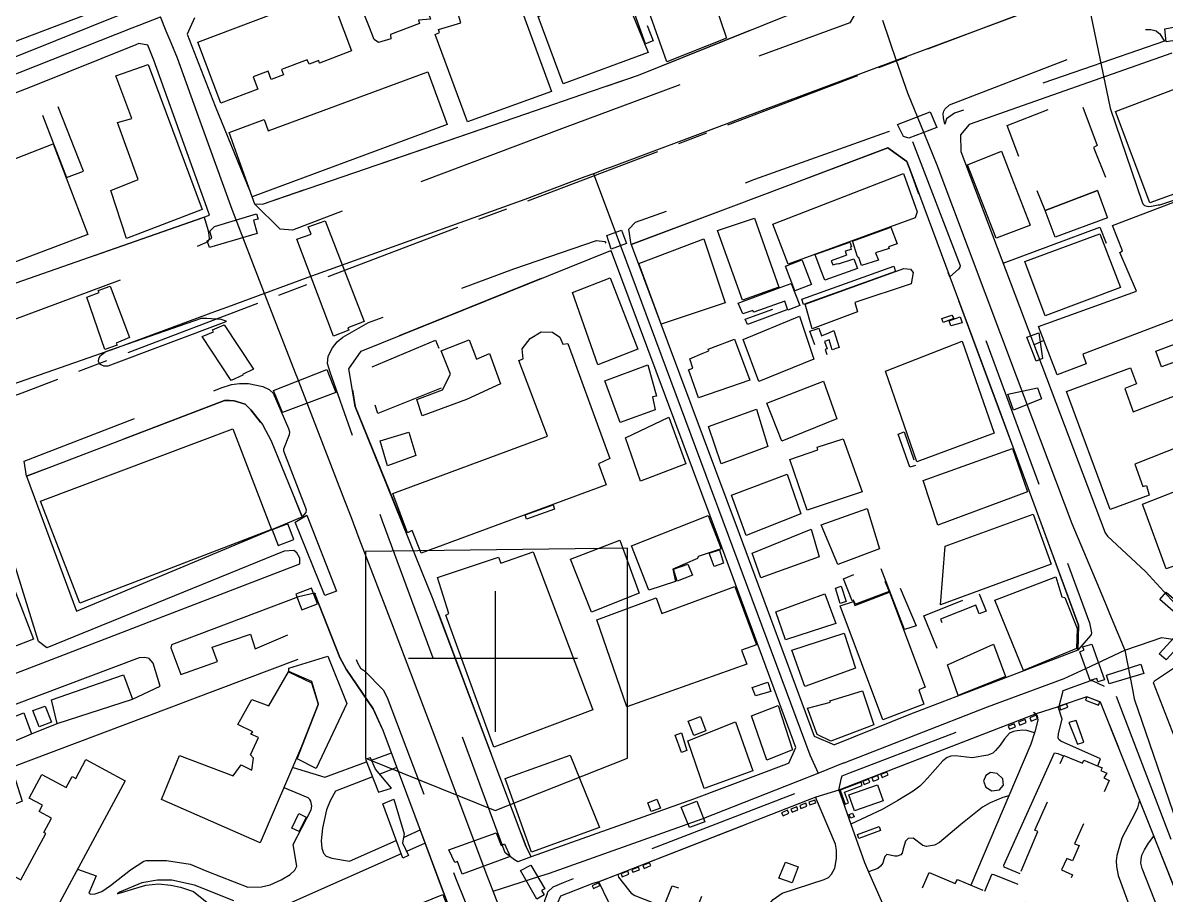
# Model space of a CAD drawing. Header units: millimetres. Extents: x 198785 to 203305, y 542885 to 545889.
# Drawn here: x 201809.7 to 202082.1, y 544746.8 to 544954.6 of the extents above; entities that cross this region are included whole.
import ezdxf

# ---------------------------------------------------------------- set-up
doc = ezdxf.new("R2010")
doc.units = ezdxf.units.MM
for name, pattern in [('FENCE_25K', [54.3, 28.7, -9.2, -16.4]), ('HIDDEN_BULD_25K', [28.8, 18.4, -10.4]), ('HIDDEN_EMD_25K', [50.97, 33.12, -5.36, 7.13, -5.36]), ('HIDDEN_IN_25K', [56.5, 36.5, -20])]:
    doc.linetypes.add(name, pattern=pattern)
for name, color, linetype in [('A0013114', 253, 'Continuous'), ('A0013117', 253, 'Continuous'), ('A0013118', 253, 'Continuous'), ('A0023214', 253, 'Continuous'), ('A0023217', 253, 'Continuous'), ('A0033324', 253, 'Continuous'), ('A0043325', 253, 'Continuous'), ('B0014111', 253, 'Continuous'), ('B0014112', 253, 'Continuous'), ('B0014113', 253, 'Continuous'), ('B0014114', 253, 'Continuous'), ('B0014115', 253, 'Continuous'), ('B0014116', 253, 'Continuous'), ('B0014118', 253, 'Continuous'), ('B0014611', 253, 'Continuous'), ('B0024120', 253, 'Continuous'), ('B0024127', 253, 'Continuous'), ('C0076117', 253, 'Continuous'), ('C0523121', 253, 'Continuous'), ('F0017111', 253, 'Continuous'), ('F0047224', 253, 'Continuous'), ('G0018117', 253, 'Continuous')]:
    doc.layers.add(name, color=color, linetype=linetype)

# ---------------------------------------------------------------- blocks, each defined once
blk = doc.blocks.new('B0014611')
at = {"layer": 'B0014611'}
blk.add_lwpolyline([(-30.95, -23.84), (0, -36.34), (31.55, -23.84), (31.55, 26.16), (-30.95, 25.41)], close=True, dxfattribs=at)
for points in [[(0, 15.91), (0, -17.6)], [(-20.65, 0), (19.64, 0)]]:
    blk.add_lwpolyline(points, dxfattribs=at)

msp = doc.modelspace()

# ---------------------------------------------------------------- linework, layer by layer
at = {"layer": 'A0013114'}
for points in [[(201850.57, 544955.78), (201848.78, 544951.91), (201855.46, 544934.79), (201863.82, 544914.36), (201864.86, 544911.5), (201866.79, 544911.43), (201929.51, 544932.94), (201945.16, 544938.31), (201956.31, 544942.13), (202006.39, 544962.32), (202006.38, 544966.49), (202005.05, 544981.92), (202004.15, 544995.02), (202004.77, 545007.79), (202001.79, 545011.64)], [(201728.13, 544864.71), (201790.19, 544886.41), (201800.04, 544889.86), (201854.14, 544908.77), (201853.47, 544910.62), (201840.89, 544945.77), (201839.4, 544949.32), (201837.3, 544949.67)], [(202083.43, 544947.4), (202035.14, 544930.43), (202033.11, 544927.94), (202033.18, 544923.99), (202067.52, 544833.12), (202068.1, 544832.32), (202077.18, 544823.91), (202084.99, 544815.33), (202092.06, 544807.01), (202105.66, 544794.21), (202114.51, 544787.91), (202122.43, 544784.52), (202127.69, 544782.97), (202132.84, 544782.05), (202136.64, 544781.67), (202138.73, 544781.64)], [(201954.6, 544901.79), (202015.79, 544924.81), (202020.31, 544921.55), (202021.21, 544919.11), (202042.15, 544862.89), (202061.2, 544811.07), (202061.04, 544805.11), (202021.15, 544789.86), (202003.05, 544782.6)], [(201992.18, 544778.23), (201991.58, 544777.99), (201969.48, 544769.66), (201930.75, 544755.93), (201929.55, 544758.29), (201907.28, 544817.65), (201903.55, 544826.86), (201896.4, 544844.54), (201888.84, 544863.23), (201887.33, 544872.16), (201890.25, 544876.38), (201949.79, 544900.4)], [(201810.55, 544846.6), (201857.67, 544864.6), (201858.9, 544864.64), (201860, 544864.56), (201862.66, 544863.78), (201864.01, 544862.43), (201866.72, 544858.94), (201868.84, 544855.06), (201876.23, 544836.94)], [(201879.16, 544818.74), (201885.2, 544803.43), (201886.67, 544800.61), (201893.12, 544791.14), (201895.46, 544786.08), (201909.43, 544748.7), (201913.77, 544737.1), (201914.09, 544736.3), (201915.71, 544732.32), (201930.91, 544694.92), (201948.66, 544648.53), (201950.88, 544641.76), (201954.59, 544625.06), (201955.4, 544621.46), (201963.8, 544598.67), (201964.71, 544596.65)], [(202123.04, 544679.07), (202119.06, 544690.15), (202115.97, 544698.77), (202117.88, 544699.54), (202094.18, 544761.79), (202092.97, 544761.59), (202079.07, 544797.35), (202079.3, 544797.83), (202083.8, 544800.87), (202084.74, 544800.55), (202108.51, 544777.71), (202115.82, 544773.29), (202122.6, 544771.64), (202136.03, 544768.45), (202139.35, 544768.34), (202141.76, 544768.25), (202143.85, 544768.47), (202149.06, 544769.03), (202149.84, 544770.83), (202160.14, 544771.92), (202168.49, 544771.75), (202174.69, 544770.51), (202179.38, 544768.2)], [(202087.39, 544740.14), (202066.44, 544792.74), (202063.18, 544794.06), (202056.62, 544791.8), (202056.37, 544791.66), (202051.14, 544789.99), (202007.77, 544773.2), (202004.11, 544771.79), (201998.59, 544770.09), (201996.57, 544769.3), (201951.46, 544751.67), (201946.89, 544749.92), (201945.44, 544749.58), (201937.77, 544746.54), (201936.33, 544743.35), (201941.62, 544729.58), (201944.51, 544722.1), (201947, 544715.39), (201949.79, 544708.34), (201950.09, 544708.39), (201960.22, 544682.88), (201965.13, 544669.12), (201973.51, 544646.72), (201975.21, 544645.67)]]:
    msp.add_lwpolyline(points, dxfattribs=at)
at = {"layer": 'A0013117'}
for points in [[(201711.43, 544910.72), (201710.83, 544910.94), (201702.87, 544937.47), (201697.32, 544958.3), (201697.72, 544959.84), (201700.41, 544961.61), (201701.46, 544961.91), (201801.39, 544991.38), (201808.33, 544992.21), (201814.51, 544990.75), (201819.34, 544988.16), (201823.6, 544984.13), (201828.58, 544975.19), (201834.72, 544960.51), (201834.35, 544957.2), (201834.18, 544957.04), (201833.66, 544956.84), (201809.37, 544947.07), (201760.35, 544927.98), (201723.08, 544914.6), (201714.82, 544911.8), (201712.4, 544910.99), (201711.43, 544910.72)], [(201837.3, 544949.67), (201836.58, 544949.39), (201812.31, 544939.64), (201763.16, 544920.48), (201725.71, 544907.05), (201717.38, 544904.23), (201715.51, 544903.6), (201714.85, 544902.85), (201715.74, 544898.59), (201728.13, 544864.71)], [(201992.18, 544778.23), (201993.84, 544781.99), (201975.61, 544831.23), (201949.89, 544900.11), (201949.79, 544900.4)], [(201954.6, 544901.79), (201980.3, 544832.98), (201998.18, 544784.67), (202003.05, 544782.6)]]:
    msp.add_lwpolyline(points, dxfattribs=at)
at = {"layer": 'A0013118'}
for points in [[(201810.55, 544846.6), (201822.4, 544814.47), (201876.23, 544836.94)], [(201736.38, 544825.31), (201743.01, 544808.16), (201751.99, 544780.18), (201752.79, 544779.78), (201753.67, 544779.81), (201787.1, 544791.61), (201834.42, 544809.84), (201842.19, 544812.83), (201875.65, 544825.72), (201875.64, 544827.04), (201874.94, 544828.35), (201874.22, 544828.92), (201871.94, 544828.75), (201815.36, 544805.7), (201813.41, 544807.18), (201802.05, 544843.6)], [(201875.17, 544802.92), (201850.11, 544793.47), (201845.05, 544791.57), (201810.89, 544778.69), (201806.93, 544777.18), (201809.46, 544769.17), (201808.36, 544768.72), (201766.01, 544754.77), (201764.34, 544753.95), (201759.72, 544754.04), (201759.19, 544754.24), (201754.18, 544752.72), (201752.77, 544756.82), (201749.03, 544767.59), (201748.72, 544768.93), (201747.97, 544769.59), (201743.74, 544780.02), (201733.06, 544819.66), (201731.1, 544823.8)], [(201879.16, 544818.74), (201875.33, 544817.86), (201845.06, 544806.42), (201844.91, 544805.72), (201847.28, 544799.32), (201856.01, 544802.45), (201855.74, 544803.24), (201854.79, 544805.84), (201863.91, 544808.97), (201864.99, 544805.47), (201872.83, 544808.8)], [(201838.74, 544803.39), (201837.37, 544803.34), (201765.82, 544776.38), (201757.61, 544773.23), (201759.98, 544766.72), (201760.58, 544766.62), (201761.08, 544766.95), (201780.04, 544772.35), (201788.65, 544775.47), (201811.74, 544785.24), (201817.82, 544787.64), (201835.81, 544793.48), (201842.39, 544796.57), (201840.73, 544802.04), (201839.79, 544803.15), (201838.74, 544803.39)], [(201817.82, 544787.64), (201816.52, 544793.29), (201833.66, 544799.27), (201835.81, 544793.48)], [(202065.77, 544777.55), (202066.4, 544779.26), (202056.96, 544783.44), (202056.53, 544783.86), (202056.33, 544784.24), (202056.39, 544785.29), (202057.32, 544788.71), (202056.37, 544791.66)], [(201788.65, 544775.47), (201786.96, 544781.08), (201809.88, 544790.22), (201811.74, 544785.24)], [(202051.14, 544789.99), (202051.36, 544789.46), (202051.49, 544788.52), (202050.86, 544785.91), (202050.7, 544785.43)], [(202050.7, 544785.43), (202048.91, 544786.04), (202047.89, 544786.09), (202046.54, 544785.94), (202045.72, 544785.8), (202044.71, 544785.33), (202043.54, 544784.04), (202042.52, 544782.53), (202041.39, 544781.21), (202040.76, 544780.62), (202039.59, 544780.15), (202035.84, 544779.53), (202031.81, 544780), (202030.78, 544779.91), (202029.89, 544779.58), (202028.86, 544778.81), (202025.19, 544774.67), (202024.15, 544773.55), (202023.36, 544772.73), (202021.81, 544771.54), (202018.11, 544769.3), (202014.41, 544767.2), (202006.94, 544763.71)], [(202050.7, 544785.43), (202049.81, 544782.71), (202044.56, 544770.4)], [(201892.76, 544778.95), (201897.49, 544780.66)], [(202047.26, 544751.85), (202043.44, 544753.46), (202043.4, 544753.93), (202055.5, 544780.7), (202056.23, 544780.54), (202057.64, 544780)], [(201874.04, 544777.19), (201881.6, 544774.89), (201891.56, 544778.51)], [(201898.79, 544777.18), (201894.68, 544775.59)], [(201892.96, 544774.93), (201884.13, 544771.51), (201882.87, 544769.21), (201882.02, 544767.13), (201881.08, 544762.71), (201880.76, 544759.7), (201880.88, 544757.95), (201881.27, 544756.74), (201881.93, 544756.03), (201883.3, 544755.55), (201887.51, 544754.85), (201898.64, 544759.78)], [(201822.7, 544752.98), (201827.12, 544751.4), (201825.37, 544747.25), (201825.82, 544747.03), (201826.87, 544747.05), (201828.47, 544747.62), (201830.55, 544749.05), (201835.28, 544752.8), (201838.51, 544754.88), (201839.07, 544755.03), (201843.88, 544755.06), (201849.53, 544754.19), (201853.48, 544752.52), (201863.23, 544748.67), (201866.52, 544748.79), (201868.56, 544749.23), (201871.2, 544750.42), (201873.38, 544751.66), (201874.49, 544752.74), (201874.91, 544753.68), (201874.08, 544758.85), (201878.37, 544767.07), (201878.5, 544768.01), (201878.28, 544769.17), (201878.06, 544769.59), (201877.67, 544769.96), (201871.94, 544772.36)], [(202004.11, 544771.79), (202004.48, 544770.7), (202006.94, 544763.71)], [(201951.46, 544751.67), (201951.61, 544751.07), (201953.95, 544748.06), (201954.63, 544747.23), (201955.44, 544746.72), (201982.36, 544736.14), (201983.08, 544736.33), (201983.58, 544736.75), (201984.17, 544738.05), (201987.9, 544745.07), (201988.47, 544745.76), (201990.57, 544747.24), (202000.6, 544750.53), (202001.58, 544751.01), (202002.3, 544751.74), (202003.09, 544753.19), (202003.51, 544755.5), (202003.53, 544757.47), (202003.28, 544758.88), (201998.78, 544769.56), (201998.59, 544770.09)], [(202044.56, 544770.4), (202035.5, 544749.17)], [(202075.69, 544769.5), (202075.24, 544767.54), (202074.66, 544766.37), (202071.51, 544760.32), (202070.35, 544756.18), (202070.16, 544754.91), (202070.25, 544753.6), (202070.67, 544751.43), (202075.84, 544737.42), (202074.87, 544735.09)], [(202006.94, 544763.71), (202010.17, 544754.55), (202011.17, 544752.3)], [(201900.33, 544760.53), (201904.34, 544762.31)], [(202082.25, 544738.19), (202076.33, 544753.16), (202076.06, 544754.37), (202076.09, 544755.25), (202076.26, 544756.27), (202076.93, 544757.6), (202077.86, 544759.19), (202079.14, 544760.86)], [(201905.51, 544759.18), (201901.07, 544757.21)], [(201899.78, 544756.64), (201872.93, 544744.74)], [(201859.91, 544745.45), (201850.54, 544749.13), (201845.16, 544750.35), (201841.74, 544750.35), (201838.02, 544749.71), (201832.69, 544747.52), (201832.2, 544747.09), (201832.37, 544747.13), (201838.96, 544749.18), (201841.97, 544749.44), (201844.95, 544749.18), (201847.23, 544748.64), (201850.3, 544747.68), (201853.57, 544745.03)], [(201959.98, 544738.66), (201950.81, 544743.58), (201950.11, 544744.18), (201949.16, 544745.16), (201946.89, 544749.92)], [(202011.17, 544752.3), (202015.67, 544742.11)], [(202038.87, 544747.75), (202040.55, 544751.7), (202040.65, 544751.81), (202041.01, 544751.69), (202046.75, 544749.41)], [(201899.55, 544742.76), (201909.72, 544746.96), (201913.8, 544736.48)]]:
    msp.add_lwpolyline(points, dxfattribs=at)
at = {"layer": 'A0023214'}
for points in [[(202166.13, 545001.43), (202141.59, 544992.08), (202137.6, 544990.56), (202117.05, 544982.72), (202115.82, 544982.25), (202095.24, 544974.41), (202091.4, 544972.94), (202091.22, 544972.87), (202089.43, 544972.19), (202079.47, 544968.51), (202054.99, 544959.45), (202023.91, 544947.94), (202017.78, 544945.68)], [(201867.25, 544890.13), (201859.5, 544910.14), (201851.87, 544931.23), (201846.47, 544946.17), (201844.97, 544949.83), (201843.81, 544952.67), (201842.42, 544956.07)], [(202014.5, 544955.24), (202017.78, 544945.68)], [(202017.78, 544945.68), (202011.17, 544943.23), (201980.5, 544931.74), (201977.42, 544930.59), (201949.83, 544920.25), (201948.64, 544919.8), (201945.65, 544918.68), (201943.6, 544917.91), (201939.77, 544916.47), (201929.29, 544912.54), (201908.69, 544905.14), (201877.55, 544893.94), (201867.25, 544890.13)], [(202017.78, 544945.68), (202020.45, 544937.92), (202024.36, 544928.42), (202027.47, 544920.83), (202046.37, 544870.55), (202059.63, 544835.29), (202065.83, 544820.61), (202067.56, 544816.44), (202067.64, 544816.25), (202068.61, 544813.92), (202072.24, 544805.17)], [(201867.25, 544890.13), (201858.38, 544886.86), (201855.96, 544885.97), (201831.74, 544877.01), (201805.4, 544867.82)], [(201921.68, 544747.69), (201920.07, 544751.98), (201919.96, 544752.27), (201907.29, 544786.08), (201897.54, 544811.59), (201893.04, 544823.36), (201889.83, 544831.75), (201887.85, 544836.94), (201886.37, 544840.76), (201874.98, 544870.18), (201874.75, 544870.78), (201867.25, 544890.13)], [(202072.24, 544805.17), (202078.53, 544807.29), (202081.05, 544808.15), (202083.63, 544807.79)], [(201921.68, 544747.69), (201932.82, 544751.26), (201935.16, 544752.01), (201971.5, 544764.95), (201994.28, 544773.95), (201999.13, 544775.86), (202005.22, 544778.27), (202005.34, 544778.32), (202039.54, 544791.61), (202057.77, 544798.37), (202062.93, 544800.79), (202072.24, 544805.17)], [(202072.24, 544805.17), (202074.04, 544795.75), (202074.46, 544793.56), (202084.52, 544764.2)], [(202012.69, 544504.39), (201997.55, 544547.07), (201985.44, 544581.44), (201984.82, 544583.09), (201981.78, 544591.15), (201978.19, 544600.67), (201971.77, 544617.71), (201969.81, 544622.8), (201967.5, 544628.78), (201965.85, 544633.06), (201965.19, 544634.77), (201961.84, 544643.52), (201950.62, 544672.85), (201933.77, 544717.79), (201924.85, 544739.71), (201921.68, 544747.69)]]:
    msp.add_lwpolyline(points, dxfattribs=at)
at = {"layer": 'A0023217'}
for points in [[(201709.84, 544905.8), (201712.85, 544906.87), (201763.16, 544924.78), (201774.6, 544929.3), (201835.71, 544953.42), (201837.41, 544954.09), (201842.42, 544956.07)], [(201945.65, 544918.68), (201952.2, 544901.1), (201974.68, 544840.66), (201975.39, 544838.75), (201997.16, 544780.23), (201999.13, 544775.86)]]:
    msp.add_lwpolyline(points, dxfattribs=at)
at = {"layer": 'A0033324', "linetype": 'HIDDEN_IN_25K', "flags": 128}
for points in [[(201938.64, 544929.57), (201873.87, 544905.26), (201870.97, 544905.46), (201864.86, 544911.5), (201866.79, 544911.43), (201929.51, 544932.94), (201945.16, 544938.31), (201956.31, 544942.13), (202006.39, 544962.32), (202007.77, 544956.37), (202006.72, 544954.63), (201955.31, 544935.83), (201938.64, 544929.57)], [(202029.77, 544931.74), (202029.32, 544930.51), (202029.02, 544931.97), (202028.93, 544932.94), (202029.07, 544933.58), (202029.35, 544934.04), (202030.42, 544935.05), (202077.05, 544953.04), (202078.45, 544953.07), (202079.69, 544952.7), (202080.36, 544952.2), (202080.48, 544952.11), (202081.7, 544950.29), (202062.41, 544943.55), (202031.64, 544933.08), (202031.61, 544933.07), (202029.77, 544931.74)], [(202021.64, 544926.36), (202033, 544896.83), (202032.92, 544896.43), (202032.61, 544895.94), (202030.54, 544894.07), (202021.21, 544919.11), (202020.31, 544921.55), (202015.79, 544924.81), (201954.6, 544901.79), (201954.08, 544905.47), (201955.63, 544907.15), (201984.07, 544917.34), (202014.31, 544928.17), (202016.16, 544928.81), (202017.89, 544929), (202021.64, 544926.36)], [(201733.94, 544860.29), (201732.51, 544860.17), (201731.8, 544860.25), (201730.62, 544860.5), (201729.51, 544861.03), (201728.13, 544864.71), (201822.64, 544897.76), (201852.82, 544908.31), (201853.72, 544905.36), (201853.83, 544905), (201853.99, 544904.1), (201854.04, 544903.12), (201853.77, 544902.47), (201833.62, 544893.59), (201793.49, 544878.73), (201784.41, 544875.37), (201733.94, 544860.29)], [(201930.75, 544755.93), (201927.58, 544754.73), (201926.8, 544755.15), (201924.57, 544756.86), (201895.35, 544835.92), (201891.15, 544847.88), (201882.88, 544871.42), (201882.21, 544873.49), (201882.37, 544875.22), (201883.44, 544877.22), (201884.52, 544878.59), (201885.86, 544879.7), (201892.04, 544883.24), (201926.61, 544895.98), (201946.35, 544902.8), (201948.3, 544902.54), (201949.79, 544900.4), (201890.25, 544876.38), (201887.33, 544872.16), (201888.84, 544863.23), (201907.28, 544817.65), (201929.55, 544758.29), (201930.75, 544755.93)], [(202064.06, 544808.63), (202061.04, 544805.11), (202061.2, 544811.07), (202042.15, 544862.89), (202031.53, 544891.4), (202033.17, 544892.09), (202034.18, 544891.98), (202034.53, 544891.44), (202063.82, 544811.64), (202064.27, 544809.27), (202064.19, 544808.89), (202064.06, 544808.63)], [(201869.29, 544866.36), (201872.99, 544857.93), (201873.23, 544857.19), (201873.1, 544856.42), (201871.77, 544853.07), (201871.76, 544852.62), (201876.99, 544839.05), (201877.15, 544838.56), (201877.11, 544837.95), (201876.23, 544836.94), (201868.84, 544855.06), (201866.72, 544858.94), (201864.01, 544862.43), (201862.66, 544863.78), (201860, 544864.56), (201858.9, 544864.64), (201857.67, 544864.6), (201810.55, 544846.6), (201809.97, 544850.15), (201845.58, 544864), (201853.41, 544866.25), (201856.9, 544867.67), (201859.4, 544868.45), (201861.26, 544868.69), (201863.4, 544868.67), (201866.85, 544867.94), (201868.31, 544867.27), (201869.29, 544866.36)], [(201916.82, 544737.32), (201914.09, 544736.3), (201913.77, 544737.1), (201909.43, 544748.7), (201895.46, 544786.08), (201893.12, 544791.14), (201886.67, 544800.61), (201885.2, 544803.43), (201879.16, 544818.74), (201882.96, 544817.57), (201883.43, 544817.42), (201884.34, 544816.78), (201884.83, 544816.21), (201885.65, 544813.7), (201888.7, 544804.22), (201889.38, 544802.13), (201890.1, 544800.83), (201891.04, 544800.2), (201895.51, 544795.73), (201896.47, 544793.89), (201902.05, 544779.16), (201912.92, 544750.49), (201917.66, 544738.85), (201917.19, 544737.83), (201916.82, 544737.32)], [(202070.15, 544794.21), (202090.7, 544740.4), (202090.87, 544739.56), (202090.85, 544738.48), (202090.58, 544737.63), (202089.83, 544736.15), (202089, 544735.46), (202087.39, 544740.14), (202066.44, 544792.74), (202063.18, 544794.06), (202056.62, 544791.8), (202057.42, 544795.15), (202057.57, 544795.5), (202064.15, 544797.9), (202064.19, 544797.9), (202064.45, 544797.91), (202069.67, 544795.46), (202070.15, 544794.21)], [(202007.77, 544773.2), (202004.11, 544771.79), (202004.72, 544774.71), (202004.87, 544775.19), (202006.46, 544775.8), (202048.01, 544791.74), (202048.23, 544791.8), (202048.6, 544791.65), (202051.12, 544789.98), (202007.77, 544773.2)], [(201944.47, 544722.21), (201943.09, 544722.07), (201942, 544722.32), (201941.53, 544722.63), (201934.15, 544742.11), (201934.07, 544742.63), (201934, 544743.03), (201933.84, 544744.44), (201933.99, 544745.51), (201934.63, 544747.18), (201934.76, 544747.53), (201935.99, 544748.72), (201938.51, 544749.81), (201957.1, 544756.91), (201994.15, 544771.2), (201994.69, 544771.44), (201995.08, 544771.41), (201996.57, 544769.3), (201951.46, 544751.67), (201946.89, 544749.92), (201945.44, 544749.58), (201937.77, 544746.54), (201936.33, 544743.35), (201941.62, 544729.58), (201944.47, 544722.21)]]:
    msp.add_lwpolyline(points, dxfattribs=at)
at = {"layer": 'A0043325'}
for points in [[(202088.45, 544951.08), (202082.11, 544950.13), (202081.74, 544953.22), (202088.1, 544954.38), (202088.45, 544951.08)], [(202027.42, 544929.72), (202020.76, 544927.13), (202019.47, 544927.57), (202018.03, 544930.39), (202025.88, 544933.39), (202027.42, 544929.72)], [(201865.46, 544904.44), (201854.15, 544901.1), (201853.58, 544902.72), (201854.71, 544903.29), (201854.22, 544904.98), (201855.35, 544906.11), (201865.33, 544909.13), (201865.69, 544907.83), (201864.61, 544907.6), (201865.46, 544904.44)], [(201887.33, 544881.38), (201883.64, 544879.98), (201874.9, 544903.11), (201878.33, 544904.3), (201877.63, 544906.04), (201881.67, 544907.43), (201890.97, 544883.48), (201887.1, 544881.98), (201887.33, 544881.38)], [(201953.49, 544902.08), (201949.87, 544900.72), (201948.8, 544903.97), (201952.32, 544905.25), (201953.49, 544902.08)], [(201832.09, 544877.84), (201829.2, 544876.81), (201824.89, 544889.29), (201827.82, 544890.41), (201827.64, 544890.83), (201830.45, 544891.86), (201835.03, 544879.63), (201831.9, 544878.3), (201832.09, 544877.84)], [(201862.09, 544870.68), (201859.26, 544869.39), (201852.35, 544879.86), (201855.08, 544881.02), (201854.82, 544881.46), (201857.64, 544882.64), (201864.64, 544872.07), (201861.99, 544870.87), (201862.09, 544870.68)], [(202052.63, 544874.68), (202051.14, 544873.98), (202048.9, 544879.71), (202051.7, 544880.79), (202052.63, 544874.68)], [(201884.23, 544866.58), (201871.52, 544861.75), (201869.34, 544866.98), (201882.09, 544872.02), (201884.23, 544866.58)], [(202052.36, 544865.04), (202045.67, 544862.34), (202044.35, 544866.15), (202051.39, 544867.63), (202052.36, 544865.04)], [(201884.38, 544819.19), (201881.59, 544818.15), (201874.58, 544835.63), (201877.34, 544837.31), (201884.38, 544819.19)], [(202088.45, 544813.45), (202087.02, 544811.56), (202080.56, 544817.19), (202082.1, 544818.93), (202088.45, 544813.45)], [(202088.4, 544809.75), (202082.05, 544802.83), (202080.37, 544804.24), (202086.76, 544811.19), (202088.4, 544809.75)], [(202064.35, 544806.56), (202067.4, 544798.08), (202065.79, 544797.6), (202065.52, 544798.43), (202063.97, 544797.92), (202061.52, 544804.77), (202062.57, 544805.19), (202062.18, 544805.92), (202064.35, 544806.56)], [(202076.74, 544799.57), (202068.51, 544797.12), (202067.85, 544799.18), (202076.01, 544801.79), (202076.74, 544799.57)], [(201972.19, 544764.25), (201968.46, 544762.89), (201966.54, 544767.77), (201970.27, 544769.18), (201972.19, 544764.25)], [(201922.46, 544761.62), (201923.59, 544758.63), (201924.38, 544758.99), (201925.74, 544756), (201914.3, 544751.8), (201913.2, 544754.77), (201912.58, 544754.54), (201911.17, 544757.57), (201922.46, 544761.62)], [(201933.9, 544746.81), (201932.09, 544745.79), (201928.24, 544752.61), (201930.73, 544753.95), (201934.01, 544748.26), (201933.21, 544747.91), (201933.9, 544746.81)]]:
    msp.add_lwpolyline(points, dxfattribs=at)
at = {"layer": 'B0014111'}
for points in [[(201830.95, 544958.92), (201793.34, 544944.73), (201789.17, 544956.01), (201826.88, 544970.15), (201830.95, 544958.92)], [(201897.33, 544950.84), (201894.42, 544949.94), (201893.35, 544950.69), (201892.07, 544953.94), (201889.74, 544959.88), (201894.32, 544961.42), (201892.69, 544966.06), (201901.8, 544969.65), (201906.77, 544955.5), (201903.94, 544955.3), (201904.19, 544954.49), (201897.24, 544951.82), (201897.33, 544950.84)], [(201935.61, 544938.24), (201915.58, 544931.05), (201907.89, 544951.87), (201908.94, 544952.36), (201908.72, 544953.01), (201914, 544954.62), (201912.07, 544960.95), (201925.55, 544965.81), (201935.61, 544938.24)], [(201958.62, 544947.52), (201938.37, 544940.11), (201932.42, 544956.12), (201952.07, 544963.74), (201958.62, 544947.52)], [(201977.32, 544951), (201963.09, 544945.33), (201958.53, 544958.32), (201972.85, 544964.13), (201977.32, 544951)], [(201887.95, 544947.93), (201880.37, 544945.05), (201880.15, 544945.62), (201877.84, 544944.74), (201877.43, 544945.82), (201871.26, 544943.48), (201871.73, 544942.23), (201868.86, 544941.14), (201868.11, 544943.12), (201864.5, 544941.75), (201865.61, 544938.83), (201856.81, 544935.49), (201851.31, 544949.99), (201882.69, 544961.9), (201887.95, 544947.93)], [(201852.36, 544910.13), (201834.33, 544903.23), (201830.6, 544914.69), (201837.17, 544917.29), (201832.23, 544930.85), (201835.6, 544931.82), (201831.82, 544941.98), (201839.49, 544944.71), (201852.36, 544910.13)], [(201910.79, 544930.37), (201864.33, 544913.14), (201858.81, 544928.46), (201867.13, 544931.56), (201868.13, 544928.87), (201906.12, 544942.95), (201910.79, 544930.37)], [(202093.56, 544917.29), (202078.2, 544911.73), (202070.03, 544933.49), (202085.88, 544939.52), (202093.56, 544917.29)], [(201825.11, 544904.23), (201806.89, 544897.29), (201805.98, 544899.26), (201792.76, 544895.17), (201786.97, 544910.7), (201792.23, 544912.65), (201790.97, 544915.72), (201816.89, 544925.81), (201825.11, 544904.23)], [(202049.32, 544906.26), (202041.57, 544903.35), (202034.7, 544920.81), (202042.85, 544924.08), (202045.26, 544917.85), (202049.69, 544906.4), (202049.32, 544906.26)], [(202022.23, 544908.18), (201991.99, 544897.09), (201988.35, 544906.64), (202019.48, 544918.73), (202022.78, 544909.61), (202022.23, 544908.18)], [(202053.23, 544909.9), (202065.7, 544914.64), (202065.87, 544914.19), (202068.05, 544908.35), (202068.1, 544908.2), (202055.64, 544903.59), (202053.23, 544909.9)], [(202085.42, 544903.96), (202086.25, 544901.75), (202089.09, 544902.2), (202089.58, 544903.45), (202092.16, 544903.49), (202092.4, 544904.35), (202095.19, 544905.29), (202101.02, 544890.49), (202062.22, 544875.66), (202063.03, 544873.36), (202056.1, 544870.74), (202051.63, 544882.3), (202074.97, 544890.69), (202071.07, 544899.91), (202071.66, 544900.27), (202069.25, 544906.3), (202083.93, 544911.88), (202086.78, 544904.3), (202085.42, 544903.96)], [(201989.79, 544891.65), (201981.13, 544888.53), (201975.21, 544905.17), (201984.01, 544908.05), (201989.79, 544891.65)], [(202013.5, 544898.04), (202009.52, 544896.79), (202008.83, 544898.69), (202008.58, 544898.77), (202008.47, 544899.11), (202007.41, 544902.44), (202007.36, 544902.6), (202015.18, 544905.45), (202015.43, 544905.54), (202016.44, 544905.9), (202018.02, 544901.97), (202015.92, 544901.29), (202016.05, 544900.86), (202012.85, 544899.84), (202013.5, 544898.04)], [(201976.98, 544887.91), (201961.71, 544882.83), (201956.46, 544897.3), (201971.93, 544903.17), (201976.98, 544887.91)], [(202071.22, 544891.55), (202053.27, 544884.85), (202048.38, 544897.79), (202066.28, 544904.33), (202071.22, 544891.55)], [(202002.33, 544897.77), (202002.63, 544896.96), (202003.54, 544897.18), (202003.98, 544897.29), (202004, 544897.18), (202007.43, 544898.35), (202007.64, 544898.42), (202008.54, 544896.08), (202000.78, 544893.31), (201999.9, 544895.57), (201998.57, 544898.98), (201998.4, 544899.41), (202006.68, 544902.39), (202007.11, 544901.37), (202006.87, 544901.27), (202007.05, 544900.64), (202005.57, 544900.2), (202005.92, 544899.24), (202005.5, 544899.09), (202002.28, 544897.91), (202002.33, 544897.77)], [(201997.54, 544892.26), (201993.62, 544890.74), (201991.35, 544896.61), (201995.27, 544898.13), (201995.39, 544897.83), (201997.47, 544892.43), (201997.54, 544892.26)], [(202017.62, 544895.38), (201995.69, 544887.5), (201995.24, 544888.77), (202017.16, 544896.66), (202017.62, 544895.38)], [(202017.62, 544895.38), (202019.57, 544896.09), (202021.17, 544895.9), (202021.76, 544895.15), (202021.29, 544892.41), (202007.93, 544887.99), (202008.56, 544885.8), (201997.71, 544881.75), (201996.07, 544887.56), (202017.62, 544895.38)], [(201956.15, 544876.87), (201946.62, 544873.1), (201940.63, 544890.4), (201949.62, 544893.88), (201956.15, 544876.87)], [(201992.72, 544892.54), (201994.78, 544887.28), (201991.96, 544886.18), (201991.21, 544888.28), (201983.81, 544885.65), (201983.67, 544885.94), (201983.6, 544886.1), (201981.17, 544885.26), (201980.08, 544887.8), (201990.12, 544891.57), (201992.72, 544892.54)], [(201937.61, 544879.76), (201938.31, 544878.06), (201939.49, 544878.19), (201949.48, 544850.82), (201946.78, 544849.55), (201948.67, 544844.54), (201904.57, 544828.25), (201902.44, 544833.67), (201901.27, 544833.12), (201897.8, 544842.47), (201934.67, 544856.15), (201927.8, 544874.14), (201928.87, 544874.58), (201928.6, 544876.91), (201930.5, 544879.39), (201933.12, 544880.96), (201935.87, 544880.91), (201937.61, 544879.76)], [(202094.87, 544882.15), (202105.52, 544854.59), (202096.04, 544851.1), (202095.23, 544853.17), (202095.87, 544853.35), (202094.1, 544857.17), (202074.62, 544849.45), (202076.53, 544844.11), (202077.39, 544844.4), (202078.01, 544842.09), (202068.77, 544838.67), (202058.33, 544866.81), (202073.6, 544872.45), (202075.04, 544868.64), (202072.26, 544867.52), (202074.24, 544861.9), (202086.75, 544866.82), (202085.26, 544870.51), (202085.08, 544870.43), (202083.81, 544873.68), (202080.99, 544872.68), (202079.58, 544876.39), (202094.87, 544882.15)], [(201916, 544879.12), (201917.73, 544874.5), (201920.88, 544875.86), (201923.49, 544868.57), (201915.33, 544864.9), (201904.78, 544861), (201903.51, 544864.9), (201909.63, 544867.15), (201911.55, 544870.93), (201909.29, 544876.49), (201916, 544879.12)], [(201982.88, 544869.48), (201970.66, 544865.31), (201968.57, 544871.13), (201968.29, 544871.91), (201969.32, 544872.35), (201968.6, 544874.6), (201971.54, 544875.83), (201973.1, 544876.48), (201972.91, 544876.83), (201979.23, 544879.28), (201982.88, 544869.48)], [(202041.12, 544856.84), (202022.66, 544850.04), (202015.21, 544871.59), (202033.43, 544878.78), (202041.12, 544856.84)], [(201960.31, 544862.39), (201951.98, 544859.37), (201948.3, 544869.3), (201958.58, 544873.14), (201960.6, 544865.67), (201959.66, 544865.53), (201960.31, 544862.39)], [(201868.87, 544833.92), (201823.24, 544816.33), (201813.9, 544840.62), (201859.67, 544857.91), (201868.87, 544833.92)], [(201903.32, 544851.53), (201896.54, 544849.09), (201894.79, 544855), (201901.59, 544857.07), (201903.32, 544851.53)], [(202119.35, 544838.36), (202111.04, 544835.41), (202110.81, 544835.89), (202089.72, 544827.87), (202089.86, 544827.33), (202082.05, 544824.56), (202076.41, 544839.91), (202090.81, 544845.55), (202090.49, 544846.94), (202112.47, 544855.29), (202119.35, 544838.36)], [(202049, 544842.86), (202027.67, 544834.96), (202024.17, 544845.59), (202045.43, 544853.16), (202049, 544842.86)], [(201812.21, 544807.77), (201760.24, 544787.68), (201757.78, 544794.06), (201750.81, 544791.36), (201740.58, 544817.83), (201799.52, 544840.61), (201812.21, 544807.77)], [(201965.14, 544821.48), (201958.83, 544819.44), (201954.69, 544830.03), (201972.92, 544837.2), (201976.03, 544829.31), (201970.56, 544827.45), (201970.4, 544826.95), (201964.53, 544824.48), (201965.14, 544821.48)], [(202054.68, 544825.6), (202028.32, 544815.93), (202029.42, 544829.92), (202050.39, 544837.55), (202054.68, 544825.6)], [(201931.23, 544828.58), (201945.47, 544790.96), (201921.84, 544782.06), (201910.46, 544813.49), (201911.15, 544813.85), (201908.45, 544822.44), (201922.95, 544827.33), (201923.54, 544825.88), (201931.23, 544828.58)], [(202060.68, 544805.52), (202048.08, 544800.33), (202041.28, 544817.04), (202055.76, 544822.59), (202057.24, 544817.83), (202057.95, 544817.69), (202060.83, 544810.3), (202060.68, 544805.52)], [(201979.34, 544820.28), (201984.43, 544806.41), (201980.92, 544805.12), (201982.14, 544801.8), (201953.57, 544791.67), (201946.38, 544812.39), (201960.54, 544817.58), (201961.9, 544813.88), (201979.34, 544820.28)], [(202003.4, 544811.49), (201991.41, 544807.63), (201989.04, 544814.25), (202000.72, 544818.6), (202003.4, 544811.49)], [(202016.19, 544818.93), (202024.65, 544796.33), (202023.14, 544795.72), (202024.33, 544792.27), (202014.57, 544788.58), (202004.4, 544815.73), (202007.56, 544816.78), (202007.89, 544815.81), (202016.19, 544818.93)], [(202043.78, 544798.89), (202032.5, 544794.34), (202029.97, 544801.65), (202040.97, 544806.55), (202043.78, 544798.89)], [(201886.86, 544792.45), (201879.54, 544776.91), (201875, 544779.24), (201880.12, 544792.3), (201878.49, 544797.67), (201873.02, 544800.03), (201873.02, 544800.82), (201882.29, 544803.74), (201886.86, 544792.45)], [(202012.45, 544787.37), (202002.14, 544783.46), (201998.89, 544785.05), (201996.64, 544791.35), (202002.12, 544792.72), (202001.95, 544793.11), (202009.7, 544795.47), (202012.45, 544787.37)], [(201993.04, 544781.4), (201986.93, 544778.93), (201983.26, 544789.46), (201989.59, 544791.94), (201993.04, 544781.4)], [(201983.61, 544776.42), (201971.99, 544772.19), (201968.08, 544783.54), (201979.49, 544788.03), (201983.61, 544776.42)], [(201947.09, 544762.92), (201930.89, 544757.02), (201924.61, 544774.58), (201940.09, 544780.1), (201947.09, 544762.92)], [(202014.61, 544769.23), (202007.81, 544766.83), (202006.46, 544770.65), (202013.26, 544773.05), (202014.61, 544769.23)]]:
    msp.add_lwpolyline(points, dxfattribs=at)
at = {"layer": 'B0014112'}
for points in [[(201998.13, 544874.45), (201985.02, 544869.19), (201981.25, 544879.14), (201994.68, 544884.71), (201998.13, 544874.45)], [(202003.59, 544860.25), (201990.5, 544854.95), (201986.94, 544864.04), (202000.4, 544869.21), (202003.59, 544860.25)], [(201987.13, 544853.66), (201976.02, 544849.55), (201973.05, 544858.42), (201984.44, 544862.54), (201987.13, 544853.66)], [(202009.66, 544842.89), (201996.57, 544838.49), (201992.4, 544850.59), (201999.08, 544852.92), (201998.89, 544853.53), (202005.08, 544855.51), (202009.66, 544842.89)], [(201995.04, 544837.66), (201981.98, 544832.45), (201978.53, 544842.05), (201991.79, 544847.1), (201995.04, 544837.66)], [(202013.77, 544829.28), (202003.86, 544825.59), (201999.9, 544835.04), (202010.8, 544838.91), (202013.77, 544829.28)], [(201999.41, 544827.39), (201985.52, 544822.41), (201983.43, 544828.28), (201997.47, 544834.01), (201999.41, 544827.39)]]:
    msp.add_lwpolyline(points, dxfattribs=at)
at = {"layer": 'B0014113'}
for points in [[(201967.6, 544849.54), (201956.79, 544845.38), (201953.26, 544855.72), (201963.61, 544860.63), (201967.6, 544849.54)], [(201956.52, 544818.72), (201945.17, 544814.17), (201940.17, 544826.84), (201951.88, 544831.33), (201956.52, 544818.72)], [(202008.06, 544800.86), (201995.99, 544796.49), (201992.88, 544805.18), (202005.34, 544809.16), (202008.06, 544800.86)]]:
    msp.add_lwpolyline(points, dxfattribs=at)
at = {"layer": 'B0014114', "linetype": 'HIDDEN_BULD_25K', "flags": 128}
msp.add_lwpolyline([(202057.66, 544780.06), (202062.17, 544778.24), (202062.47, 544778.97), (202066.84, 544777.09), (202066.49, 544776.48), (202067.93, 544775.87), (202067.24, 544774.7), (202068.51, 544774.07), (202065.47, 544767.23), (202064.17, 544767.82), (202060.25, 544758.98), (202061.31, 544758.62), (202059.72, 544754.91), (202058.43, 544755.48), (202057.15, 544752.77), (202059.74, 544751.6), (202057.46, 544746.57), (202056.87, 544746.85), (202056.05, 544745.16), (202056.84, 544744.73), (202055.85, 544742.5), (202058.58, 544741.28), (202058.93, 544742.17), (202061.1, 544741.19), (202061.72, 544742.6), (202065.37, 544740.9), (202065.06, 544740.27), (202068.37, 544738.87), (202067.81, 544737.69), (202068.89, 544737.18), (202066.7, 544732.36), (202064.72, 544733.28), (202063.45, 544731.06), (202064.87, 544730.17), (202062.96, 544726.24), (202057.98, 544728.81), (202057, 544726.71), (202057.76, 544726.34), (202056.99, 544724.71), (202058.07, 544724.16), (202055.24, 544717.96), (202053.95, 544718.42), (202053.44, 544717.24), (202050.61, 544718.46), (202050.45, 544718.16), (202045.52, 544720.2), (202046.75, 544722.63), (202044.86, 544723.62), (202044.67, 544723.25), (202041.15, 544724.93), (202041.41, 544725.48), (202040, 544726.15), (202040.23, 544726.72), (202033.22, 544729.94), (202033.56, 544730.73), (202030.81, 544731.83), (202030.41, 544730.88), (202027.08, 544732.43), (202027.24, 544732.9), (202023.94, 544734.19), (202024.32, 544734.92), (202018.66, 544737.12), (202009.44, 544733.51), (202007.22, 544728.77), (202008.2, 544728.31), (202005.27, 544721.37), (202004.1, 544721.78), (202003.03, 544719.19), (202004.17, 544718.78), (202000.73, 544711.36), (202001.14, 544711.15), (202000.39, 544709.67), (202001.22, 544709.33), (201999.59, 544705.81), (201999.31, 544705.91), (201998.6, 544704.11), (202001.08, 544702.88), (201998.94, 544698.16), (201998.45, 544698.37), (201997.19, 544695.55), (201995.92, 544696.19), (201995.27, 544694.89), (201989.07, 544697.62), (201989.66, 544698.89), (201987.86, 544699.61), (201988.22, 544700.44), (201986.43, 544701.18), (201984.14, 544695.95), (201980.15, 544697.68), (201980.81, 544699.17), (201978.26, 544700.25), (201977.2, 544697.93), (201972.39, 544700.03), (201973.01, 544701.19), (201971.69, 544701.68), (201973.25, 544705.01), (201972.65, 544705.29), (201974.27, 544708.95), (201975.83, 544708.28), (201976.7, 544710.27), (201977.44, 544709.98), (201978.56, 544712.79), (201977.77, 544713.16), (201978.1, 544713.77), (201976.67, 544714.39), (201976.05, 544713.12), (201971.82, 544714.88), (201972.85, 544716.82), (201968.92, 544718.52), (201968.17, 544717.04), (201959.67, 544720.77), (201960.2, 544721.92), (201957.38, 544723.24), (201956.83, 544722.08), (201953.64, 544723.57), (201953.3, 544722.81), (201948.64, 544724.9), (201949.96, 544727.6), (201948.81, 544728.14), (201949.45, 544729.36), (201948.62, 544729.8), (201950.75, 544734.21), (201952.32, 544733.59), (201953, 544735.31), (201953.7, 544735.03), (201954.98, 544738.33), (201959.21, 544736.54), (201960.17, 544738.71), (201967.05, 544735.84), (201964.89, 544731.25), (201968.54, 544729.59), (201968.02, 544728.45), (201971.14, 544727.1), (201971.78, 544728.4), (201976.97, 544726.14), (201976.38, 544724.86), (201978.9, 544723.85), (201978.64, 544723.44), (201984.15, 544720.99), (201983.32, 544719.58), (201985.12, 544718.77), (201984.64, 544717.6), (201989.55, 544715.21), (201994.2, 544724.93), (201990.17, 544726.78), (201991.67, 544730.62), (201992.62, 544730.26), (201993.22, 544731.65), (201991.06, 544732.46), (201994.24, 544739.66), (202001.81, 544736.71), (202020.47, 544743.97), (202021.81, 544747.29), (202023.32, 544746.87), (202025.57, 544752.15), (202031.81, 544749.54), (202032.38, 544750.48), (202038.92, 544747.73), (202036.11, 544740.93), (202046.33, 544736.77), (202049.11, 544743.32), (202048.07, 544743.66), (202049.33, 544746.55), (202047.27, 544747.28), (202047.73, 544748.32), (202046.5, 544748.77), (202047.45, 544751.23), (202047.05, 544751.37), (202051.51, 544761.91), (202050.81, 544762.27), (202055.69, 544773.37), (202054.91, 544773.69), (202057.66, 544780.06)], dxfattribs=at)
at = {"layer": 'B0014115'}
for points in [[(201880.01, 544792.31), (201876.08, 544782.17), (201866.24, 544759.27), (201842.66, 544769.55), (201846.99, 544780.02), (201859.77, 544775.24), (201861.69, 544777.81), (201864.2, 544776.59), (201864.61, 544779.4), (201863.93, 544780.2), (201865.77, 544784.36), (201863.96, 544785.14), (201864.49, 544785.71), (201860.87, 544787.41), (201864.24, 544793.37), (201868.24, 544791.88), (201872.94, 544800), (201878.47, 544797.37), (201880.01, 544792.31)], [(201824.67, 544779.06), (201834.04, 544774), (201812.33, 544733.76), (201788.02, 544746.88), (201792.46, 544755.12), (201797.74, 544752.27), (201799.54, 544755.61), (201809.19, 544750.4), (201815.15, 544761.44), (201814.67, 544761.69), (201816.51, 544765.1), (201813.51, 544766.72), (201814.31, 544768.21), (201811.16, 544769.91), (201814.19, 544775.52), (201819.97, 544772.41), (201821.4, 544775.06), (201822.26, 544774.59), (201824.67, 544779.06)]]:
    msp.add_lwpolyline(points, dxfattribs=at)
at = {"layer": 'B0014116', "linetype": 'HIDDEN_BULD_25K', "flags": 128}
for points in [[(201959.83, 544950.33), (201958.03, 544949.66), (201953.14, 544963.29), (201954.64, 544964.02), (201959.83, 544950.33)], [(202065.7, 544914.64), (202053.23, 544909.9), (202049.55, 544919.17), (202048.55, 544918.68), (202044.21, 544930.18), (202061.32, 544936.89), (202061.97, 544935.16), (202065.66, 544925.42), (202064.76, 544924.92), (202064.81, 544924.8), (202068.14, 544916.51), (202068.47, 544915.69), (202068.1, 544915.55), (202065.7, 544914.64)], [(201991.69, 544886.23), (201982.29, 544882.73), (201981.75, 544883.98), (201991.29, 544887.51), (201991.69, 544886.23)], [(202031.48, 544884.16), (202028.96, 544883.2), (202028.62, 544884.15), (202031.01, 544885), (202031.48, 544884.16)], [(202033.47, 544883.17), (202030.76, 544882.41), (202030.41, 544883.6), (202032.99, 544884.59), (202033.47, 544883.17)], [(201999.28, 544881.85), (201999.96, 544880.03), (202001.67, 544880.78), (202001.71, 544880.8), (202002.86, 544881.3), (202004.19, 544877.3), (202003.13, 544876.91), (202003.05, 544876.88), (202002.51, 544876.69), (202001.75, 544879.06), (202000.66, 544878.67), (202001.34, 544876.98), (202000.79, 544876.75), (202002.05, 544873.07), (202002.03, 544873.06), (202000.34, 544872.36), (202000.31, 544872.43), (201997.48, 544880.31), (201997.17, 544881.17), (201998.68, 544881.66), (201999.28, 544881.85)], [(201909.36, 544867.55), (201894.26, 544861.52), (201891.13, 544870.86), (201891.92, 544872.29), (201908, 544878.98), (201911.1, 544871.34), (201909.36, 544867.55)], [(202022.37, 544849.13), (202020.99, 544848.74), (202018.22, 544856.61), (202019.68, 544857.16), (202022.37, 544849.13)], [(201976.64, 544825.87), (201974.41, 544825.08), (201973.18, 544828.24), (201975.61, 544829.09), (201976.64, 544825.87)], [(202022.48, 544810.92), (202019.75, 544810.06), (202013.73, 544825.58), (202016.03, 544826.3), (202022.48, 544810.92)], [(201969.19, 544823.04), (201965.55, 544821.59), (201964.66, 544824.42), (201968.14, 544825.64), (201969.19, 544823.04)], [(202016.09, 544819.12), (202008.02, 544816.12), (202007.61, 544817.07), (202007.22, 544816.91), (202005.17, 544822.16), (202013.44, 544825.44), (202016.09, 544819.12)], [(202005.86, 544816.74), (202004.4, 544816.3), (202003.31, 544819.89), (202004.61, 544820.39), (202005.86, 544816.74)], [(202037.5, 544818.6), (202039.16, 544814.45), (202037.55, 544813.8), (202036.71, 544815.9), (202028.29, 544812.53), (202030.91, 544805.99), (202027.8, 544804.74), (202024.35, 544813.33), (202037.5, 544818.6)], [(201972.36, 544785.94), (201969.56, 544784.81), (201968.19, 544788.24), (201971.12, 544789.34), (201972.36, 544785.94)], [(201961.57, 544767.49), (201959.35, 544766.69), (201958.55, 544768.78), (201960.71, 544769.66), (201961.57, 544767.49)], [(201994.42, 544753.51), (201992.95, 544749.72), (201989.78, 544750.8), (201991.36, 544754.65), (201994.42, 544753.51)], [(201971.36, 544746.43), (201969.61, 544742.06), (201962.65, 544744.65), (201964.39, 544749.02), (201971.36, 544746.43)]]:
    msp.add_lwpolyline(points, dxfattribs=at)
at = {"layer": 'B0014118', "linetype": 'HIDDEN_BULD_25K', "flags": 128}
for points in [[(201936.36, 544838.72), (201929.69, 544836.33), (201929.35, 544837.39), (201936.01, 544839.77), (201936.36, 544838.72)], [(201967.85, 544781.21), (201966.56, 544780.76), (201965.09, 544784.93), (201966.58, 544785.46), (201967.85, 544781.21)]]:
    msp.add_lwpolyline(points, dxfattribs=at)
at = {"layer": 'B0024120', "linetype": 'FENCE_25K', "flags": 128}
for points in [[(202043.24, 544897.36), (202066.26, 544905.95), (202072.55, 544889.82)], [(202052.92, 544878.96), (202050.6, 544877.88)]]:
    msp.add_lwpolyline(points, dxfattribs=at)
at = {"layer": 'B0024127'}
for points in [[(201874.24, 544831.53), (201872.82, 544835.27), (201869.08, 544833.85), (201870.5, 544830.11), (201874.24, 544831.53)], [(201879.84, 544816.2), (201878.42, 544819.94), (201874.68, 544818.52), (201876.1, 544814.78), (201879.84, 544816.2)]]:
    msp.add_lwpolyline(points, dxfattribs=at)
at = {"layer": 'C0076117'}
for points in [[(201814.34, 544932.66), (201820.06, 544917.79), (201824.14, 544919.31), (201818.11, 544934.62)], [(201984.22, 544794.26), (201983.44, 544796.27), (201987.18, 544797.53), (201987.85, 544795.3), (201984.22, 544794.26)], [(202063.14, 544794.04), (202062.84, 544793.27), (202065.98, 544792.05), (202066.28, 544792.82), (202063.14, 544794.04)], [(201813.58, 544786.85), (201812.04, 544790.75), (201814.99, 544791.79), (201816.46, 544788.02), (201813.58, 544786.85)], [(202058.36, 544792.34), (202056.65, 544791.72), (202056.92, 544790.95), (202058.64, 544791.57), (202058.36, 544792.34)], [(202048.45, 544788.6), (202046.92, 544787.98), (202047.21, 544787.26), (202048.74, 544787.89), (202048.45, 544788.6)], [(202051.09, 544789.64), (202049.56, 544789.05), (202049.87, 544788.25), (202051.4, 544788.84), (202051.09, 544789.64)], [(202060.6, 544788.42), (202058.87, 544787.9), (202060.98, 544782.74), (202062.44, 544783.23), (202060.6, 544788.42)], [(202045.89, 544787.62), (202044.46, 544787.02), (202044.75, 544786.31), (202046.19, 544786.91), (202045.89, 544787.62)], [(201892.52, 544779.52), (201891.3, 544779.18), (201894.37, 544771.3), (201897.47, 544772.27), (201893.69, 544776.76), (201892.52, 544779.52)], [(202011.17, 544774.43), (202009.79, 544773.85), (202010.08, 544773.14), (202011.47, 544773.71), (202011.17, 544774.43)], [(202013.35, 544775.25), (202011.96, 544774.76), (202012.24, 544773.95), (202013.64, 544774.44), (202013.35, 544775.25)], [(202015.54, 544776.08), (202014.1, 544775.48), (202014.38, 544774.82), (202015.82, 544775.42), (202015.54, 544776.08)], [(202040.24, 544775.97), (202039.09, 544775.32), (202038.54, 544773.94), (202039.11, 544772.49), (202040.51, 544771.59), (202042.36, 544771.86), (202043.29, 544773.01), (202043.12, 544774.46), (202041.81, 544775.77), (202040.24, 544775.97)], [(202009.37, 544773.71), (202004.37, 544771.77), (202005.57, 544768.46), (202006.36, 544768.75), (202005.44, 544771.28), (202009.67, 544772.92), (202009.37, 544773.71)], [(201900.18, 544755.55), (201895.46, 544768.51), (201898.04, 544769.61), (201900.5, 544761.35), (201900.08, 544759.26), (201901.54, 544756.25), (201900.18, 544755.55)], [(201998.39, 544769.44), (201996.93, 544768.94), (201997.16, 544768.27), (201998.62, 544768.78), (201998.39, 544769.44)], [(201991.85, 544767.01), (201990.46, 544766.38), (201990.78, 544765.69), (201992.16, 544766.31), (201991.85, 544767.01)], [(201994.04, 544767.82), (201992.65, 544767.26), (201992.94, 544766.55), (201994.33, 544767.11), (201994.04, 544767.82)], [(201996.23, 544768.66), (201994.79, 544768.14), (201995.05, 544767.43), (201996.49, 544767.96), (201996.23, 544768.66)], [(202006.89, 544765.08), (202006.52, 544765.98), (202007.34, 544766.31), (202007.7, 544765.41), (202006.89, 544765.08)], [(201875.49, 544761.92), (201873.77, 544762.72), (201875.39, 544766.2), (201877.19, 544765.32), (201875.49, 544761.92)], [(202008.86, 544760.26), (202008.51, 544761.2), (202013.67, 544763.12), (202014.02, 544762.18), (202008.86, 544760.26)], [(201956.37, 544753.41), (201954.78, 544752.84), (201955, 544752.21), (201956.59, 544752.78), (201956.37, 544753.41)], [(201958.98, 544754.48), (201957.41, 544753.83), (201957.69, 544753.16), (201959.26, 544753.82), (201958.98, 544754.48)], [(201953.79, 544752.46), (201952.21, 544751.83), (201952.48, 544751.15), (201954.06, 544751.78), (201953.79, 544752.46)], [(201946.85, 544749.74), (201945.29, 544749.02), (201945.59, 544748.37), (201947.15, 544749.09), (201946.85, 544749.74)]]:
    msp.add_lwpolyline(points, dxfattribs=at)
at = {"layer": 'C0523121'}
msp.add_lwpolyline([(201858.05, 544883.35), (201829.89, 544872.78), (201828.94, 544872.81), (201828, 544873.3), (201827.7, 544873.96), (201827.73, 544874.65), (201828.13, 544875.38), (201829.41, 544876.28), (201852.26, 544884.29), (201853.5, 544884.28), (201856.85, 544883.99), (201857.82, 544883.69), (201858.04, 544883.59), (201858.05, 544883.35)], dxfattribs=at)
at = {"layer": 'F0017111', "elevation": 20}
msp.add_lwpolyline([(202085.63, 545032.85), (202073.09, 545027.67), (202072.97, 545027.43), (202079.04, 545011.3), (202079.05, 545011.17), (202070.12, 545007.97), (202051.03, 545001.44), (202050.79, 545001.14), (202050.79, 545000.78), (202059.29, 544974.28), (202060.77, 544971.74), (202061.14, 544971.01), (202062.45, 544966.71), (202063.69, 544958.35), (202068.74, 544934.32), (202076.33, 544911.93), (202076.55, 544911.46), (202076.94, 544911.08), (202077.43, 544910.92), (202077.89, 544910.9), (202078.59, 544910.94), (202080.17, 544911.24), (202080.54, 544911.26), (202090.25, 544914.55)], dxfattribs=at)
at = {"layer": 'F0047224'}
msp.add_lwpolyline([(202044.56, 544770.4), (202043.13, 544770.05), (202040.14, 544768.8), (202038.35, 544767.71), (202033.19, 544763.63), (202028.08, 544759.29), (202026.91, 544758.66), (202024.99, 544758.34), (202024.13, 544758.63), (202021.8, 544760.35), (202020.59, 544760.3), (202019.99, 544759.61), (202019.39, 544757.84), (202019.14, 544756.8), (202018.82, 544756.36), (202017.99, 544756.05), (202017.4, 544756.05), (202015.54, 544756.44), (202015.08, 544756.01), (202014.82, 544755.28), (202014.54, 544754.43), (202014.04, 544753.68), (202013.4, 544753.13), (202011.17, 544752.3)], dxfattribs=at)
at = {"layer": 'G0018117', "linetype": 'HIDDEN_EMD_25K', "flags": 128}
msp.add_lwpolyline([(203295.37, 545429.86), (203269.69, 545420.12), (203230.61, 545405.32), (203182.54, 545387.09), (203089.03, 545351.65), (203069.69, 545344.32), (202995.52, 545316.21), (202869.69, 545268.53), (202834.81, 545255.31), (202669.69, 545192.72), (202469.7, 545116.93), (202439.02, 545105.3), (202269.7, 545041.13), (202238.24, 545029.21), (202235.52, 545028.18), (202230.05, 545026.1), (202229.07, 545025.73), (202227.66, 545025.19), (202226.78, 545024.86), (202226.61, 545024.79), (202226.51, 545024.75), (202226.44, 545024.73), (202225.86, 545024.51), (202220.36, 545022.42), (202213.45, 545019.8), (202213.23, 545019.71), (202213.17, 545019.69), (202210.5, 545018.67), (202188.3, 545010.24), (202164.93, 545001.37), (202141.56, 544992.5), (202015.82, 544944.77), (201866.24, 544887.98), (201809.42, 544866.42), (201797.68, 544862.17), (201785.81, 544858.29), (201773.83, 544854.79), (201761.74, 544851.65), (201749.56, 544848.9), (201737.3, 544846.53), (201726.46, 544844.76), (201724.98, 544844.54), (201712.59, 544842.94), (201700.17, 544841.73), (201699.04, 544841.65), (201687.71, 544840.9), (201674.75, 544840.45), (201662.75, 544840.42), (201656.84, 544840.58), (201650.26, 544840.76), (201645.01, 544841.02), (201650.68, 544822.29), (201731.62, 544555.23), (201736.29, 544539.81), (201739.96, 544527.7), (201747.04, 544504.36), (201747.04, 544504.36)], dxfattribs=at)

# ---------------------------------------------------------------- block references
at = {"layer": 'B0014611'}
msp.add_blockref('B0014611', (201922.21, 544803.27), dxfattribs=at)

doc.saveas('drawing.dxf')
